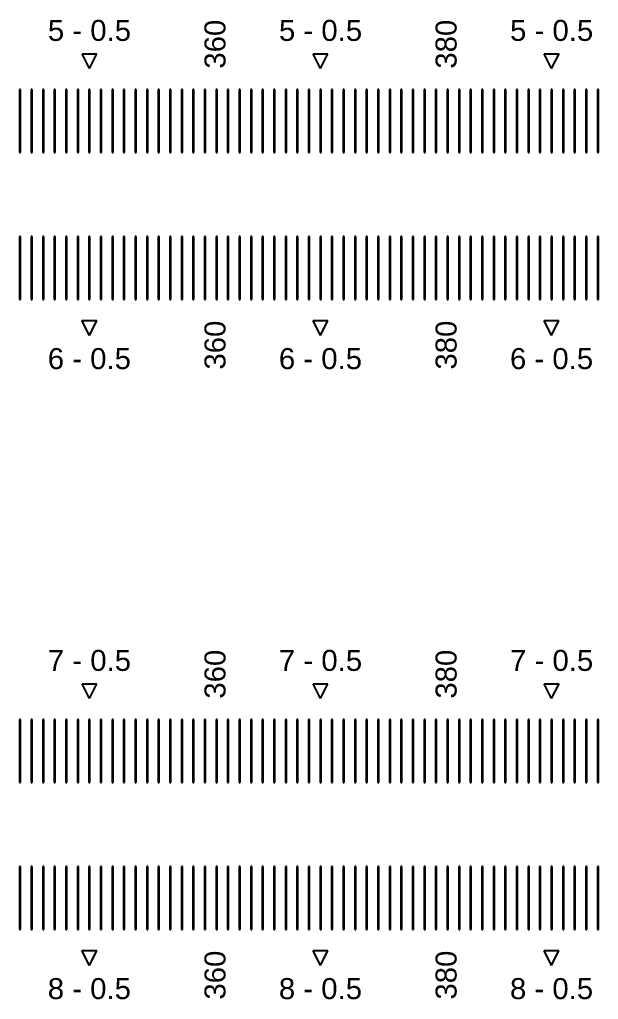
# Model space of a CAD drawing. Extents: x -24493 to 76507, y 84496 to 185496.
# Drawn here: x 26523.8 to 26799.3, y 114200.2 to 114666.7 of the extents above; entities that cross this region are included whole.
import ezdxf

# ---------------------------------------------------------------- set-up
doc = ezdxf.new("R2010")
doc.units = 13
doc.layers.add('CL - Label-1', color=120, linetype='Continuous')
doc.layers.add('CL - Label-2', color=132, linetype='Continuous')
doc.layers.add('CL - Sub-Micro', color=7, linetype='Continuous', true_color=0x47d1ff)
doc.styles.get("Standard").update_dxf_attribs({"font": 'arial.ttf'})

msp = doc.modelspace()

# ---------------------------------------------------------------- linework, layer by layer
at = {"layer": 'CL - Label-2'}
for p, q in [((26557.04, 114643.36), (26553.5, 114650.46)), ((26553.5, 114650.46), (26560.57, 114650.46)), ((26557.04, 114643.36), (26560.57, 114650.46)), ((26667.04, 114643.36), (26663.5, 114650.46)), ((26663.5, 114650.46), (26670.57, 114650.46)), ((26667.04, 114643.36), (26670.57, 114650.46)), ((26777.04, 114643.36), (26773.5, 114650.46)), ((26773.5, 114650.46), (26780.57, 114650.46)), ((26777.04, 114643.36), (26780.57, 114650.46)), ((26556.99, 114516.29), (26553.45, 114523.39)), ((26553.45, 114523.39), (26560.52, 114523.39)), ((26556.99, 114516.29), (26560.52, 114523.39)), ((26666.99, 114516.29), (26663.45, 114523.39)), ((26663.45, 114523.39), (26670.52, 114523.39)), ((26666.99, 114516.29), (26670.52, 114523.39)), ((26776.99, 114516.29), (26773.45, 114523.39)), ((26773.45, 114523.39), (26780.52, 114523.39)), ((26776.99, 114516.29), (26780.52, 114523.39)), ((26557.04, 114343.36), (26553.5, 114350.46)), ((26553.5, 114350.46), (26560.57, 114350.46)), ((26557.04, 114343.36), (26560.57, 114350.46)), ((26667.04, 114343.36), (26663.5, 114350.46)), ((26663.5, 114350.46), (26670.57, 114350.46)), ((26667.04, 114343.36), (26670.57, 114350.46)), ((26777.04, 114343.36), (26773.5, 114350.46)), ((26773.5, 114350.46), (26780.57, 114350.46)), ((26777.04, 114343.36), (26780.57, 114350.46)), ((26556.99, 114216.29), (26553.45, 114223.39)), ((26553.45, 114223.39), (26560.52, 114223.39)), ((26556.99, 114216.29), (26560.52, 114223.39)), ((26666.99, 114216.29), (26663.45, 114223.39)), ((26663.45, 114223.39), (26670.52, 114223.39)), ((26666.99, 114216.29), (26670.52, 114223.39)), ((26776.99, 114216.29), (26773.45, 114223.39)), ((26773.45, 114223.39), (26780.52, 114223.39)), ((26776.99, 114216.29), (26780.52, 114223.39))]:
    msp.add_line(p, q, dxfattribs=at)
at = {"layer": 'CL - Sub-Micro'}
for p, q in [((26523.79, 114633.36), (26523.79, 114603.36)), ((26524.29, 114633.36), (26523.79, 114633.36)), ((26524.29, 114603.36), (26524.29, 114633.36)), ((26529.29, 114633.36), (26529.29, 114603.36)), ((26529.79, 114633.36), (26529.29, 114633.36)), ((26529.79, 114603.36), (26529.79, 114633.36)), ((26534.79, 114633.36), (26534.79, 114603.36)), ((26535.29, 114633.36), (26534.79, 114633.36)), ((26535.29, 114603.36), (26535.29, 114633.36)), ((26540.29, 114633.36), (26540.29, 114603.36)), ((26540.79, 114633.36), (26540.29, 114633.36)), ((26540.79, 114603.36), (26540.79, 114633.36)), ((26545.79, 114633.36), (26545.79, 114603.36)), ((26546.29, 114633.36), (26545.79, 114633.36)), ((26546.29, 114603.36), (26546.29, 114633.36)), ((26551.29, 114633.36), (26551.29, 114603.36)), ((26551.79, 114633.36), (26551.29, 114633.36)), ((26551.79, 114603.36), (26551.79, 114633.36)), ((26556.79, 114633.36), (26556.79, 114603.36)), ((26557.29, 114633.36), (26556.79, 114633.36)), ((26557.29, 114603.36), (26557.29, 114633.36)), ((26562.29, 114633.36), (26562.29, 114603.36)), ((26562.79, 114633.36), (26562.29, 114633.36)), ((26562.79, 114603.36), (26562.79, 114633.36)), ((26567.79, 114633.36), (26567.79, 114603.36)), ((26568.29, 114633.36), (26567.79, 114633.36)), ((26568.29, 114603.36), (26568.29, 114633.36)), ((26573.29, 114633.36), (26573.29, 114603.36)), ((26573.79, 114633.36), (26573.29, 114633.36)), ((26573.79, 114603.36), (26573.79, 114633.36)), ((26578.79, 114633.36), (26578.79, 114603.36)), ((26579.29, 114633.36), (26578.79, 114633.36)), ((26579.29, 114603.36), (26579.29, 114633.36)), ((26584.29, 114633.36), (26584.29, 114603.36)), ((26584.79, 114633.36), (26584.29, 114633.36)), ((26584.79, 114603.36), (26584.79, 114633.36)), ((26589.79, 114633.36), (26589.79, 114603.36)), ((26590.29, 114633.36), (26589.79, 114633.36)), ((26590.29, 114603.36), (26590.29, 114633.36)), ((26595.29, 114633.36), (26595.29, 114603.36)), ((26595.79, 114633.36), (26595.29, 114633.36)), ((26595.79, 114603.36), (26595.79, 114633.36)), ((26600.79, 114633.36), (26600.79, 114603.36)), ((26601.29, 114633.36), (26600.79, 114633.36)), ((26601.29, 114603.36), (26601.29, 114633.36)), ((26606.29, 114633.36), (26606.29, 114603.36)), ((26606.79, 114633.36), (26606.29, 114633.36)), ((26606.79, 114603.36), (26606.79, 114633.36)), ((26611.79, 114633.36), (26611.79, 114603.36)), ((26612.29, 114633.36), (26611.79, 114633.36)), ((26612.29, 114603.36), (26612.29, 114633.36)), ((26617.29, 114633.36), (26617.29, 114603.36)), ((26617.79, 114633.36), (26617.29, 114633.36)), ((26617.79, 114603.36), (26617.79, 114633.36)), ((26622.79, 114633.36), (26622.79, 114603.36)), ((26623.29, 114633.36), (26622.79, 114633.36)), ((26623.29, 114603.36), (26623.29, 114633.36)), ((26628.29, 114633.36), (26628.29, 114603.36)), ((26628.79, 114633.36), (26628.29, 114633.36)), ((26628.79, 114603.36), (26628.79, 114633.36)), ((26633.79, 114633.36), (26633.79, 114603.36)), ((26634.29, 114633.36), (26633.79, 114633.36)), ((26634.29, 114603.36), (26634.29, 114633.36)), ((26639.29, 114633.36), (26639.29, 114603.36)), ((26639.79, 114633.36), (26639.29, 114633.36)), ((26639.79, 114603.36), (26639.79, 114633.36)), ((26644.79, 114633.36), (26644.79, 114603.36)), ((26645.29, 114633.36), (26644.79, 114633.36)), ((26645.29, 114603.36), (26645.29, 114633.36)), ((26650.29, 114633.36), (26650.29, 114603.36)), ((26650.79, 114633.36), (26650.29, 114633.36)), ((26650.79, 114603.36), (26650.79, 114633.36)), ((26655.79, 114633.36), (26655.79, 114603.36)), ((26656.29, 114633.36), (26655.79, 114633.36)), ((26656.29, 114603.36), (26656.29, 114633.36)), ((26661.29, 114633.36), (26661.29, 114603.36)), ((26661.79, 114633.36), (26661.29, 114633.36)), ((26661.79, 114603.36), (26661.79, 114633.36)), ((26666.79, 114633.36), (26666.79, 114603.36)), ((26667.29, 114633.36), (26666.79, 114633.36)), ((26667.29, 114603.36), (26667.29, 114633.36)), ((26672.29, 114633.36), (26672.29, 114603.36)), ((26672.79, 114633.36), (26672.29, 114633.36)), ((26672.79, 114603.36), (26672.79, 114633.36)), ((26677.79, 114633.36), (26677.79, 114603.36)), ((26678.29, 114633.36), (26677.79, 114633.36)), ((26678.29, 114603.36), (26678.29, 114633.36)), ((26683.29, 114633.36), (26683.29, 114603.36)), ((26683.79, 114633.36), (26683.29, 114633.36)), ((26683.79, 114603.36), (26683.79, 114633.36)), ((26688.79, 114633.36), (26688.79, 114603.36)), ((26689.29, 114633.36), (26688.79, 114633.36)), ((26689.29, 114603.36), (26689.29, 114633.36)), ((26694.29, 114633.36), (26694.29, 114603.36)), ((26694.79, 114633.36), (26694.29, 114633.36)), ((26694.79, 114603.36), (26694.79, 114633.36)), ((26699.79, 114633.36), (26699.79, 114603.36)), ((26700.29, 114633.36), (26699.79, 114633.36)), ((26700.29, 114603.36), (26700.29, 114633.36)), ((26705.29, 114633.36), (26705.29, 114603.36)), ((26705.79, 114633.36), (26705.29, 114633.36)), ((26705.79, 114603.36), (26705.79, 114633.36)), ((26710.79, 114633.36), (26710.79, 114603.36)), ((26711.29, 114633.36), (26710.79, 114633.36)), ((26711.29, 114603.36), (26711.29, 114633.36)), ((26716.29, 114633.36), (26716.29, 114603.36)), ((26716.79, 114633.36), (26716.29, 114633.36)), ((26716.79, 114603.36), (26716.79, 114633.36)), ((26721.79, 114633.36), (26721.79, 114603.36)), ((26722.29, 114633.36), (26721.79, 114633.36)), ((26722.29, 114603.36), (26722.29, 114633.36)), ((26727.29, 114633.36), (26727.29, 114603.36)), ((26727.79, 114633.36), (26727.29, 114633.36)), ((26727.79, 114603.36), (26727.79, 114633.36)), ((26732.79, 114633.36), (26732.79, 114603.36)), ((26733.29, 114633.36), (26732.79, 114633.36)), ((26733.29, 114603.36), (26733.29, 114633.36)), ((26738.29, 114633.36), (26738.29, 114603.36)), ((26738.79, 114633.36), (26738.29, 114633.36)), ((26738.79, 114603.36), (26738.79, 114633.36)), ((26743.79, 114633.36), (26743.79, 114603.36)), ((26744.29, 114633.36), (26743.79, 114633.36)), ((26744.29, 114603.36), (26744.29, 114633.36)), ((26749.29, 114633.36), (26749.29, 114603.36)), ((26749.79, 114633.36), (26749.29, 114633.36)), ((26749.79, 114603.36), (26749.79, 114633.36)), ((26754.79, 114633.36), (26754.79, 114603.36)), ((26755.29, 114633.36), (26754.79, 114633.36)), ((26755.29, 114603.36), (26755.29, 114633.36)), ((26760.29, 114633.36), (26760.29, 114603.36)), ((26760.79, 114633.36), (26760.29, 114633.36)), ((26760.79, 114603.36), (26760.79, 114633.36)), ((26765.79, 114633.36), (26765.79, 114603.36)), ((26766.29, 114633.36), (26765.79, 114633.36)), ((26766.29, 114603.36), (26766.29, 114633.36)), ((26771.29, 114633.36), (26771.29, 114603.36)), ((26771.79, 114633.36), (26771.29, 114633.36)), ((26771.79, 114603.36), (26771.79, 114633.36)), ((26776.79, 114633.36), (26776.79, 114603.36)), ((26777.29, 114633.36), (26776.79, 114633.36)), ((26777.29, 114603.36), (26777.29, 114633.36)), ((26782.29, 114633.36), (26782.29, 114603.36)), ((26782.79, 114633.36), (26782.29, 114633.36)), ((26782.79, 114603.36), (26782.79, 114633.36)), ((26787.79, 114633.36), (26787.79, 114603.36)), ((26788.29, 114633.36), (26787.79, 114633.36)), ((26788.29, 114603.36), (26788.29, 114633.36)), ((26793.29, 114633.36), (26793.29, 114603.36)), ((26793.79, 114633.36), (26793.29, 114633.36)), ((26793.79, 114603.36), (26793.79, 114633.36)), ((26798.79, 114633.36), (26798.79, 114603.36)), ((26799.29, 114633.36), (26798.79, 114633.36)), ((26799.29, 114603.36), (26799.29, 114633.36)), ((26523.79, 114603.36), (26524.29, 114603.36)), ((26529.29, 114603.36), (26529.79, 114603.36)), ((26534.79, 114603.36), (26535.29, 114603.36)), ((26540.29, 114603.36), (26540.79, 114603.36)), ((26545.79, 114603.36), (26546.29, 114603.36)), ((26551.29, 114603.36), (26551.79, 114603.36)), ((26556.79, 114603.36), (26557.29, 114603.36)), ((26562.29, 114603.36), (26562.79, 114603.36)), ((26567.79, 114603.36), (26568.29, 114603.36)), ((26573.29, 114603.36), (26573.79, 114603.36)), ((26578.79, 114603.36), (26579.29, 114603.36)), ((26584.29, 114603.36), (26584.79, 114603.36)), ((26589.79, 114603.36), (26590.29, 114603.36)), ((26595.29, 114603.36), (26595.79, 114603.36)), ((26600.79, 114603.36), (26601.29, 114603.36)), ((26606.29, 114603.36), (26606.79, 114603.36)), ((26611.79, 114603.36), (26612.29, 114603.36)), ((26617.29, 114603.36), (26617.79, 114603.36)), ((26622.79, 114603.36), (26623.29, 114603.36)), ((26628.29, 114603.36), (26628.79, 114603.36)), ((26633.79, 114603.36), (26634.29, 114603.36)), ((26639.29, 114603.36), (26639.79, 114603.36)), ((26644.79, 114603.36), (26645.29, 114603.36)), ((26650.29, 114603.36), (26650.79, 114603.36)), ((26655.79, 114603.36), (26656.29, 114603.36)), ((26661.29, 114603.36), (26661.79, 114603.36)), ((26666.79, 114603.36), (26667.29, 114603.36)), ((26672.29, 114603.36), (26672.79, 114603.36)), ((26677.79, 114603.36), (26678.29, 114603.36)), ((26683.29, 114603.36), (26683.79, 114603.36)), ((26688.79, 114603.36), (26689.29, 114603.36)), ((26694.29, 114603.36), (26694.79, 114603.36)), ((26699.79, 114603.36), (26700.29, 114603.36)), ((26705.29, 114603.36), (26705.79, 114603.36)), ((26710.79, 114603.36), (26711.29, 114603.36)), ((26716.29, 114603.36), (26716.79, 114603.36)), ((26721.79, 114603.36), (26722.29, 114603.36)), ((26727.29, 114603.36), (26727.79, 114603.36)), ((26732.79, 114603.36), (26733.29, 114603.36)), ((26738.29, 114603.36), (26738.79, 114603.36)), ((26743.79, 114603.36), (26744.29, 114603.36)), ((26749.29, 114603.36), (26749.79, 114603.36)), ((26754.79, 114603.36), (26755.29, 114603.36)), ((26760.29, 114603.36), (26760.79, 114603.36)), ((26765.79, 114603.36), (26766.29, 114603.36)), ((26771.29, 114603.36), (26771.79, 114603.36)), ((26776.79, 114603.36), (26777.29, 114603.36)), ((26782.29, 114603.36), (26782.79, 114603.36)), ((26787.79, 114603.36), (26788.29, 114603.36)), ((26793.29, 114603.36), (26793.79, 114603.36)), ((26798.79, 114603.36), (26799.29, 114603.36)), ((26523.79, 114563.36), (26523.79, 114533.36)), ((26524.29, 114563.36), (26523.79, 114563.36)), ((26524.29, 114533.36), (26524.29, 114563.36)), ((26529.29, 114563.36), (26529.29, 114533.36)), ((26529.79, 114563.36), (26529.29, 114563.36)), ((26529.79, 114533.36), (26529.79, 114563.36)), ((26534.79, 114563.36), (26534.79, 114533.36)), ((26535.29, 114563.36), (26534.79, 114563.36)), ((26535.29, 114533.36), (26535.29, 114563.36)), ((26540.29, 114563.36), (26540.29, 114533.36)), ((26540.79, 114563.36), (26540.29, 114563.36)), ((26540.79, 114533.36), (26540.79, 114563.36)), ((26545.79, 114563.36), (26545.79, 114533.36)), ((26546.29, 114563.36), (26545.79, 114563.36)), ((26546.29, 114533.36), (26546.29, 114563.36)), ((26551.29, 114563.36), (26551.29, 114533.36)), ((26551.79, 114563.36), (26551.29, 114563.36)), ((26551.79, 114533.36), (26551.79, 114563.36)), ((26556.79, 114563.36), (26556.79, 114533.36)), ((26557.29, 114563.36), (26556.79, 114563.36)), ((26557.29, 114533.36), (26557.29, 114563.36)), ((26562.29, 114563.36), (26562.29, 114533.36)), ((26562.79, 114563.36), (26562.29, 114563.36)), ((26562.79, 114533.36), (26562.79, 114563.36)), ((26567.79, 114563.36), (26567.79, 114533.36)), ((26568.29, 114563.36), (26567.79, 114563.36)), ((26568.29, 114533.36), (26568.29, 114563.36)), ((26573.29, 114563.36), (26573.29, 114533.36)), ((26573.79, 114563.36), (26573.29, 114563.36)), ((26573.79, 114533.36), (26573.79, 114563.36)), ((26578.79, 114563.36), (26578.79, 114533.36)), ((26579.29, 114563.36), (26578.79, 114563.36)), ((26579.29, 114533.36), (26579.29, 114563.36)), ((26584.29, 114563.36), (26584.29, 114533.36)), ((26584.79, 114563.36), (26584.29, 114563.36)), ((26584.79, 114533.36), (26584.79, 114563.36)), ((26589.79, 114563.36), (26589.79, 114533.36)), ((26590.29, 114563.36), (26589.79, 114563.36)), ((26590.29, 114533.36), (26590.29, 114563.36)), ((26595.29, 114563.36), (26595.29, 114533.36)), ((26595.79, 114563.36), (26595.29, 114563.36)), ((26595.79, 114533.36), (26595.79, 114563.36)), ((26600.79, 114563.36), (26600.79, 114533.36)), ((26601.29, 114563.36), (26600.79, 114563.36)), ((26601.29, 114533.36), (26601.29, 114563.36)), ((26606.29, 114563.36), (26606.29, 114533.36)), ((26606.79, 114563.36), (26606.29, 114563.36)), ((26606.79, 114533.36), (26606.79, 114563.36)), ((26611.79, 114563.36), (26611.79, 114533.36)), ((26612.29, 114563.36), (26611.79, 114563.36)), ((26612.29, 114533.36), (26612.29, 114563.36)), ((26617.29, 114563.36), (26617.29, 114533.36)), ((26617.79, 114563.36), (26617.29, 114563.36)), ((26617.79, 114533.36), (26617.79, 114563.36)), ((26622.79, 114563.36), (26622.79, 114533.36)), ((26623.29, 114563.36), (26622.79, 114563.36)), ((26623.29, 114533.36), (26623.29, 114563.36)), ((26628.29, 114563.36), (26628.29, 114533.36)), ((26628.79, 114563.36), (26628.29, 114563.36)), ((26628.79, 114533.36), (26628.79, 114563.36)), ((26633.79, 114563.36), (26633.79, 114533.36)), ((26634.29, 114563.36), (26633.79, 114563.36)), ((26634.29, 114533.36), (26634.29, 114563.36)), ((26639.29, 114563.36), (26639.29, 114533.36)), ((26639.79, 114563.36), (26639.29, 114563.36)), ((26639.79, 114533.36), (26639.79, 114563.36)), ((26644.79, 114563.36), (26644.79, 114533.36)), ((26645.29, 114563.36), (26644.79, 114563.36)), ((26645.29, 114533.36), (26645.29, 114563.36)), ((26650.29, 114563.36), (26650.29, 114533.36)), ((26650.79, 114563.36), (26650.29, 114563.36)), ((26650.79, 114533.36), (26650.79, 114563.36)), ((26655.79, 114563.36), (26655.79, 114533.36)), ((26656.29, 114563.36), (26655.79, 114563.36)), ((26656.29, 114533.36), (26656.29, 114563.36)), ((26661.29, 114563.36), (26661.29, 114533.36)), ((26661.79, 114563.36), (26661.29, 114563.36)), ((26661.79, 114533.36), (26661.79, 114563.36)), ((26666.79, 114563.36), (26666.79, 114533.36)), ((26667.29, 114563.36), (26666.79, 114563.36)), ((26667.29, 114533.36), (26667.29, 114563.36)), ((26672.29, 114563.36), (26672.29, 114533.36)), ((26672.79, 114563.36), (26672.29, 114563.36)), ((26672.79, 114533.36), (26672.79, 114563.36)), ((26677.79, 114563.36), (26677.79, 114533.36)), ((26678.29, 114563.36), (26677.79, 114563.36)), ((26678.29, 114533.36), (26678.29, 114563.36)), ((26683.29, 114563.36), (26683.29, 114533.36)), ((26683.79, 114563.36), (26683.29, 114563.36)), ((26683.79, 114533.36), (26683.79, 114563.36)), ((26688.79, 114563.36), (26688.79, 114533.36)), ((26689.29, 114563.36), (26688.79, 114563.36)), ((26689.29, 114533.36), (26689.29, 114563.36)), ((26694.29, 114563.36), (26694.29, 114533.36)), ((26694.79, 114563.36), (26694.29, 114563.36)), ((26694.79, 114533.36), (26694.79, 114563.36)), ((26699.79, 114563.36), (26699.79, 114533.36)), ((26700.29, 114563.36), (26699.79, 114563.36)), ((26700.29, 114533.36), (26700.29, 114563.36)), ((26705.29, 114563.36), (26705.29, 114533.36)), ((26705.79, 114563.36), (26705.29, 114563.36)), ((26705.79, 114533.36), (26705.79, 114563.36)), ((26710.79, 114563.36), (26710.79, 114533.36)), ((26711.29, 114563.36), (26710.79, 114563.36)), ((26711.29, 114533.36), (26711.29, 114563.36)), ((26716.29, 114563.36), (26716.29, 114533.36)), ((26716.79, 114563.36), (26716.29, 114563.36)), ((26716.79, 114533.36), (26716.79, 114563.36)), ((26721.79, 114563.36), (26721.79, 114533.36)), ((26722.29, 114563.36), (26721.79, 114563.36)), ((26722.29, 114533.36), (26722.29, 114563.36)), ((26727.29, 114563.36), (26727.29, 114533.36)), ((26727.79, 114563.36), (26727.29, 114563.36)), ((26727.79, 114533.36), (26727.79, 114563.36)), ((26732.79, 114563.36), (26732.79, 114533.36)), ((26733.29, 114563.36), (26732.79, 114563.36)), ((26733.29, 114533.36), (26733.29, 114563.36)), ((26738.29, 114563.36), (26738.29, 114533.36)), ((26738.79, 114563.36), (26738.29, 114563.36)), ((26738.79, 114533.36), (26738.79, 114563.36)), ((26743.79, 114563.36), (26743.79, 114533.36)), ((26744.29, 114563.36), (26743.79, 114563.36)), ((26744.29, 114533.36), (26744.29, 114563.36)), ((26749.29, 114563.36), (26749.29, 114533.36)), ((26749.79, 114563.36), (26749.29, 114563.36)), ((26749.79, 114533.36), (26749.79, 114563.36)), ((26754.79, 114563.36), (26754.79, 114533.36)), ((26755.29, 114563.36), (26754.79, 114563.36)), ((26755.29, 114533.36), (26755.29, 114563.36)), ((26760.29, 114563.36), (26760.29, 114533.36)), ((26760.79, 114563.36), (26760.29, 114563.36)), ((26760.79, 114533.36), (26760.79, 114563.36)), ((26765.79, 114563.36), (26765.79, 114533.36)), ((26766.29, 114563.36), (26765.79, 114563.36)), ((26766.29, 114533.36), (26766.29, 114563.36)), ((26771.29, 114563.36), (26771.29, 114533.36)), ((26771.79, 114563.36), (26771.29, 114563.36)), ((26771.79, 114533.36), (26771.79, 114563.36)), ((26776.79, 114563.36), (26776.79, 114533.36)), ((26777.29, 114563.36), (26776.79, 114563.36)), ((26777.29, 114533.36), (26777.29, 114563.36)), ((26782.29, 114563.36), (26782.29, 114533.36)), ((26782.79, 114563.36), (26782.29, 114563.36)), ((26782.79, 114533.36), (26782.79, 114563.36)), ((26787.79, 114563.36), (26787.79, 114533.36)), ((26788.29, 114563.36), (26787.79, 114563.36)), ((26788.29, 114533.36), (26788.29, 114563.36)), ((26793.29, 114563.36), (26793.29, 114533.36)), ((26793.79, 114563.36), (26793.29, 114563.36)), ((26793.79, 114533.36), (26793.79, 114563.36)), ((26798.79, 114563.36), (26798.79, 114533.36)), ((26799.29, 114563.36), (26798.79, 114563.36)), ((26799.29, 114533.36), (26799.29, 114563.36)), ((26523.79, 114533.36), (26524.29, 114533.36)), ((26529.29, 114533.36), (26529.79, 114533.36)), ((26534.79, 114533.36), (26535.29, 114533.36)), ((26540.29, 114533.36), (26540.79, 114533.36)), ((26545.79, 114533.36), (26546.29, 114533.36)), ((26551.29, 114533.36), (26551.79, 114533.36)), ((26556.79, 114533.36), (26557.29, 114533.36)), ((26562.29, 114533.36), (26562.79, 114533.36)), ((26567.79, 114533.36), (26568.29, 114533.36)), ((26573.29, 114533.36), (26573.79, 114533.36)), ((26578.79, 114533.36), (26579.29, 114533.36)), ((26584.29, 114533.36), (26584.79, 114533.36)), ((26589.79, 114533.36), (26590.29, 114533.36)), ((26595.29, 114533.36), (26595.79, 114533.36)), ((26600.79, 114533.36), (26601.29, 114533.36)), ((26606.29, 114533.36), (26606.79, 114533.36)), ((26611.79, 114533.36), (26612.29, 114533.36)), ((26617.29, 114533.36), (26617.79, 114533.36)), ((26622.79, 114533.36), (26623.29, 114533.36)), ((26628.29, 114533.36), (26628.79, 114533.36)), ((26633.79, 114533.36), (26634.29, 114533.36)), ((26639.29, 114533.36), (26639.79, 114533.36)), ((26644.79, 114533.36), (26645.29, 114533.36)), ((26650.29, 114533.36), (26650.79, 114533.36)), ((26655.79, 114533.36), (26656.29, 114533.36)), ((26661.29, 114533.36), (26661.79, 114533.36)), ((26666.79, 114533.36), (26667.29, 114533.36)), ((26672.29, 114533.36), (26672.79, 114533.36)), ((26677.79, 114533.36), (26678.29, 114533.36)), ((26683.29, 114533.36), (26683.79, 114533.36)), ((26688.79, 114533.36), (26689.29, 114533.36)), ((26694.29, 114533.36), (26694.79, 114533.36)), ((26699.79, 114533.36), (26700.29, 114533.36)), ((26705.29, 114533.36), (26705.79, 114533.36)), ((26710.79, 114533.36), (26711.29, 114533.36)), ((26716.29, 114533.36), (26716.79, 114533.36)), ((26721.79, 114533.36), (26722.29, 114533.36)), ((26727.29, 114533.36), (26727.79, 114533.36)), ((26732.79, 114533.36), (26733.29, 114533.36)), ((26738.29, 114533.36), (26738.79, 114533.36)), ((26743.79, 114533.36), (26744.29, 114533.36)), ((26749.29, 114533.36), (26749.79, 114533.36)), ((26754.79, 114533.36), (26755.29, 114533.36)), ((26760.29, 114533.36), (26760.79, 114533.36)), ((26765.79, 114533.36), (26766.29, 114533.36)), ((26771.29, 114533.36), (26771.79, 114533.36)), ((26776.79, 114533.36), (26777.29, 114533.36)), ((26782.29, 114533.36), (26782.79, 114533.36)), ((26787.79, 114533.36), (26788.29, 114533.36)), ((26793.29, 114533.36), (26793.79, 114533.36)), ((26798.79, 114533.36), (26799.29, 114533.36)), ((26523.79, 114333.36), (26523.79, 114303.36)), ((26524.29, 114333.36), (26523.79, 114333.36)), ((26524.29, 114303.36), (26524.29, 114333.36)), ((26529.29, 114333.36), (26529.29, 114303.36)), ((26529.79, 114333.36), (26529.29, 114333.36)), ((26529.79, 114303.36), (26529.79, 114333.36)), ((26534.79, 114333.36), (26534.79, 114303.36)), ((26535.29, 114333.36), (26534.79, 114333.36)), ((26535.29, 114303.36), (26535.29, 114333.36)), ((26540.29, 114333.36), (26540.29, 114303.36)), ((26540.79, 114333.36), (26540.29, 114333.36)), ((26540.79, 114303.36), (26540.79, 114333.36)), ((26545.79, 114333.36), (26545.79, 114303.36)), ((26546.29, 114333.36), (26545.79, 114333.36)), ((26546.29, 114303.36), (26546.29, 114333.36)), ((26551.29, 114333.36), (26551.29, 114303.36)), ((26551.79, 114333.36), (26551.29, 114333.36)), ((26551.79, 114303.36), (26551.79, 114333.36)), ((26556.79, 114333.36), (26556.79, 114303.36)), ((26557.29, 114333.36), (26556.79, 114333.36)), ((26557.29, 114303.36), (26557.29, 114333.36)), ((26562.29, 114333.36), (26562.29, 114303.36)), ((26562.79, 114333.36), (26562.29, 114333.36)), ((26562.79, 114303.36), (26562.79, 114333.36)), ((26567.79, 114333.36), (26567.79, 114303.36)), ((26568.29, 114333.36), (26567.79, 114333.36)), ((26568.29, 114303.36), (26568.29, 114333.36)), ((26573.29, 114333.36), (26573.29, 114303.36)), ((26573.79, 114333.36), (26573.29, 114333.36)), ((26573.79, 114303.36), (26573.79, 114333.36)), ((26578.79, 114333.36), (26578.79, 114303.36)), ((26579.29, 114333.36), (26578.79, 114333.36)), ((26579.29, 114303.36), (26579.29, 114333.36)), ((26584.29, 114333.36), (26584.29, 114303.36)), ((26584.79, 114333.36), (26584.29, 114333.36)), ((26584.79, 114303.36), (26584.79, 114333.36)), ((26589.79, 114333.36), (26589.79, 114303.36)), ((26590.29, 114333.36), (26589.79, 114333.36)), ((26590.29, 114303.36), (26590.29, 114333.36)), ((26595.29, 114333.36), (26595.29, 114303.36)), ((26595.79, 114333.36), (26595.29, 114333.36)), ((26595.79, 114303.36), (26595.79, 114333.36)), ((26600.79, 114333.36), (26600.79, 114303.36)), ((26601.29, 114333.36), (26600.79, 114333.36)), ((26601.29, 114303.36), (26601.29, 114333.36)), ((26606.29, 114333.36), (26606.29, 114303.36)), ((26606.79, 114333.36), (26606.29, 114333.36)), ((26606.79, 114303.36), (26606.79, 114333.36)), ((26611.79, 114333.36), (26611.79, 114303.36)), ((26612.29, 114333.36), (26611.79, 114333.36)), ((26612.29, 114303.36), (26612.29, 114333.36)), ((26617.29, 114333.36), (26617.29, 114303.36)), ((26617.79, 114333.36), (26617.29, 114333.36)), ((26617.79, 114303.36), (26617.79, 114333.36)), ((26622.79, 114333.36), (26622.79, 114303.36)), ((26623.29, 114333.36), (26622.79, 114333.36)), ((26623.29, 114303.36), (26623.29, 114333.36)), ((26628.29, 114333.36), (26628.29, 114303.36)), ((26628.79, 114333.36), (26628.29, 114333.36)), ((26628.79, 114303.36), (26628.79, 114333.36)), ((26633.79, 114333.36), (26633.79, 114303.36)), ((26634.29, 114333.36), (26633.79, 114333.36)), ((26634.29, 114303.36), (26634.29, 114333.36)), ((26639.29, 114333.36), (26639.29, 114303.36)), ((26639.79, 114333.36), (26639.29, 114333.36)), ((26639.79, 114303.36), (26639.79, 114333.36)), ((26644.79, 114333.36), (26644.79, 114303.36)), ((26645.29, 114333.36), (26644.79, 114333.36)), ((26645.29, 114303.36), (26645.29, 114333.36)), ((26650.29, 114333.36), (26650.29, 114303.36)), ((26650.79, 114333.36), (26650.29, 114333.36)), ((26650.79, 114303.36), (26650.79, 114333.36)), ((26655.79, 114333.36), (26655.79, 114303.36)), ((26656.29, 114333.36), (26655.79, 114333.36)), ((26656.29, 114303.36), (26656.29, 114333.36)), ((26661.29, 114333.36), (26661.29, 114303.36)), ((26661.79, 114333.36), (26661.29, 114333.36)), ((26661.79, 114303.36), (26661.79, 114333.36)), ((26666.79, 114333.36), (26666.79, 114303.36)), ((26667.29, 114333.36), (26666.79, 114333.36)), ((26667.29, 114303.36), (26667.29, 114333.36)), ((26672.29, 114333.36), (26672.29, 114303.36)), ((26672.79, 114333.36), (26672.29, 114333.36)), ((26672.79, 114303.36), (26672.79, 114333.36)), ((26677.79, 114333.36), (26677.79, 114303.36)), ((26678.29, 114333.36), (26677.79, 114333.36)), ((26678.29, 114303.36), (26678.29, 114333.36)), ((26683.29, 114333.36), (26683.29, 114303.36)), ((26683.79, 114333.36), (26683.29, 114333.36)), ((26683.79, 114303.36), (26683.79, 114333.36)), ((26688.79, 114333.36), (26688.79, 114303.36)), ((26689.29, 114333.36), (26688.79, 114333.36)), ((26689.29, 114303.36), (26689.29, 114333.36)), ((26694.29, 114333.36), (26694.29, 114303.36)), ((26694.79, 114333.36), (26694.29, 114333.36)), ((26694.79, 114303.36), (26694.79, 114333.36)), ((26699.79, 114333.36), (26699.79, 114303.36)), ((26700.29, 114333.36), (26699.79, 114333.36)), ((26700.29, 114303.36), (26700.29, 114333.36)), ((26705.29, 114333.36), (26705.29, 114303.36)), ((26705.79, 114333.36), (26705.29, 114333.36)), ((26705.79, 114303.36), (26705.79, 114333.36)), ((26710.79, 114333.36), (26710.79, 114303.36)), ((26711.29, 114333.36), (26710.79, 114333.36)), ((26711.29, 114303.36), (26711.29, 114333.36)), ((26716.29, 114333.36), (26716.29, 114303.36)), ((26716.79, 114333.36), (26716.29, 114333.36)), ((26716.79, 114303.36), (26716.79, 114333.36)), ((26721.79, 114333.36), (26721.79, 114303.36)), ((26722.29, 114333.36), (26721.79, 114333.36)), ((26722.29, 114303.36), (26722.29, 114333.36)), ((26727.29, 114333.36), (26727.29, 114303.36)), ((26727.79, 114333.36), (26727.29, 114333.36)), ((26727.79, 114303.36), (26727.79, 114333.36)), ((26732.79, 114333.36), (26732.79, 114303.36)), ((26733.29, 114333.36), (26732.79, 114333.36)), ((26733.29, 114303.36), (26733.29, 114333.36)), ((26738.29, 114333.36), (26738.29, 114303.36)), ((26738.79, 114333.36), (26738.29, 114333.36)), ((26738.79, 114303.36), (26738.79, 114333.36)), ((26743.79, 114333.36), (26743.79, 114303.36)), ((26744.29, 114333.36), (26743.79, 114333.36)), ((26744.29, 114303.36), (26744.29, 114333.36)), ((26749.29, 114333.36), (26749.29, 114303.36)), ((26749.79, 114333.36), (26749.29, 114333.36)), ((26749.79, 114303.36), (26749.79, 114333.36)), ((26754.79, 114333.36), (26754.79, 114303.36)), ((26755.29, 114333.36), (26754.79, 114333.36)), ((26755.29, 114303.36), (26755.29, 114333.36)), ((26760.29, 114333.36), (26760.29, 114303.36)), ((26760.79, 114333.36), (26760.29, 114333.36)), ((26760.79, 114303.36), (26760.79, 114333.36)), ((26765.79, 114333.36), (26765.79, 114303.36)), ((26766.29, 114333.36), (26765.79, 114333.36)), ((26766.29, 114303.36), (26766.29, 114333.36)), ((26771.29, 114333.36), (26771.29, 114303.36)), ((26771.79, 114333.36), (26771.29, 114333.36)), ((26771.79, 114303.36), (26771.79, 114333.36)), ((26776.79, 114333.36), (26776.79, 114303.36)), ((26777.29, 114333.36), (26776.79, 114333.36)), ((26777.29, 114303.36), (26777.29, 114333.36)), ((26782.29, 114333.36), (26782.29, 114303.36)), ((26782.79, 114333.36), (26782.29, 114333.36)), ((26782.79, 114303.36), (26782.79, 114333.36)), ((26787.79, 114333.36), (26787.79, 114303.36)), ((26788.29, 114333.36), (26787.79, 114333.36)), ((26788.29, 114303.36), (26788.29, 114333.36)), ((26793.29, 114333.36), (26793.29, 114303.36)), ((26793.79, 114333.36), (26793.29, 114333.36)), ((26793.79, 114303.36), (26793.79, 114333.36)), ((26798.79, 114333.36), (26798.79, 114303.36)), ((26799.29, 114333.36), (26798.79, 114333.36)), ((26799.29, 114303.36), (26799.29, 114333.36)), ((26523.79, 114303.36), (26524.29, 114303.36)), ((26529.29, 114303.36), (26529.79, 114303.36)), ((26534.79, 114303.36), (26535.29, 114303.36)), ((26540.29, 114303.36), (26540.79, 114303.36)), ((26545.79, 114303.36), (26546.29, 114303.36)), ((26551.29, 114303.36), (26551.79, 114303.36)), ((26556.79, 114303.36), (26557.29, 114303.36)), ((26562.29, 114303.36), (26562.79, 114303.36)), ((26567.79, 114303.36), (26568.29, 114303.36)), ((26573.29, 114303.36), (26573.79, 114303.36)), ((26578.79, 114303.36), (26579.29, 114303.36)), ((26584.29, 114303.36), (26584.79, 114303.36)), ((26589.79, 114303.36), (26590.29, 114303.36)), ((26595.29, 114303.36), (26595.79, 114303.36)), ((26600.79, 114303.36), (26601.29, 114303.36)), ((26606.29, 114303.36), (26606.79, 114303.36)), ((26611.79, 114303.36), (26612.29, 114303.36)), ((26617.29, 114303.36), (26617.79, 114303.36)), ((26622.79, 114303.36), (26623.29, 114303.36)), ((26628.29, 114303.36), (26628.79, 114303.36)), ((26633.79, 114303.36), (26634.29, 114303.36)), ((26639.29, 114303.36), (26639.79, 114303.36)), ((26644.79, 114303.36), (26645.29, 114303.36)), ((26650.29, 114303.36), (26650.79, 114303.36)), ((26655.79, 114303.36), (26656.29, 114303.36)), ((26661.29, 114303.36), (26661.79, 114303.36)), ((26666.79, 114303.36), (26667.29, 114303.36)), ((26672.29, 114303.36), (26672.79, 114303.36)), ((26677.79, 114303.36), (26678.29, 114303.36)), ((26683.29, 114303.36), (26683.79, 114303.36)), ((26688.79, 114303.36), (26689.29, 114303.36)), ((26694.29, 114303.36), (26694.79, 114303.36)), ((26699.79, 114303.36), (26700.29, 114303.36)), ((26705.29, 114303.36), (26705.79, 114303.36)), ((26710.79, 114303.36), (26711.29, 114303.36)), ((26716.29, 114303.36), (26716.79, 114303.36)), ((26721.79, 114303.36), (26722.29, 114303.36)), ((26727.29, 114303.36), (26727.79, 114303.36)), ((26732.79, 114303.36), (26733.29, 114303.36)), ((26738.29, 114303.36), (26738.79, 114303.36)), ((26743.79, 114303.36), (26744.29, 114303.36)), ((26749.29, 114303.36), (26749.79, 114303.36)), ((26754.79, 114303.36), (26755.29, 114303.36)), ((26760.29, 114303.36), (26760.79, 114303.36)), ((26765.79, 114303.36), (26766.29, 114303.36)), ((26771.29, 114303.36), (26771.79, 114303.36)), ((26776.79, 114303.36), (26777.29, 114303.36)), ((26782.29, 114303.36), (26782.79, 114303.36)), ((26787.79, 114303.36), (26788.29, 114303.36)), ((26793.29, 114303.36), (26793.79, 114303.36)), ((26798.79, 114303.36), (26799.29, 114303.36)), ((26523.79, 114263.36), (26523.79, 114233.36)), ((26524.29, 114263.36), (26523.79, 114263.36)), ((26524.29, 114233.36), (26524.29, 114263.36)), ((26529.29, 114263.36), (26529.29, 114233.36)), ((26529.79, 114263.36), (26529.29, 114263.36)), ((26529.79, 114233.36), (26529.79, 114263.36)), ((26534.79, 114263.36), (26534.79, 114233.36)), ((26535.29, 114263.36), (26534.79, 114263.36)), ((26535.29, 114233.36), (26535.29, 114263.36)), ((26540.29, 114263.36), (26540.29, 114233.36)), ((26540.79, 114263.36), (26540.29, 114263.36)), ((26540.79, 114233.36), (26540.79, 114263.36)), ((26545.79, 114263.36), (26545.79, 114233.36)), ((26546.29, 114263.36), (26545.79, 114263.36)), ((26546.29, 114233.36), (26546.29, 114263.36)), ((26551.29, 114263.36), (26551.29, 114233.36)), ((26551.79, 114263.36), (26551.29, 114263.36)), ((26551.79, 114233.36), (26551.79, 114263.36)), ((26556.79, 114263.36), (26556.79, 114233.36)), ((26557.29, 114263.36), (26556.79, 114263.36)), ((26557.29, 114233.36), (26557.29, 114263.36)), ((26562.29, 114263.36), (26562.29, 114233.36)), ((26562.79, 114263.36), (26562.29, 114263.36)), ((26562.79, 114233.36), (26562.79, 114263.36)), ((26567.79, 114263.36), (26567.79, 114233.36)), ((26568.29, 114263.36), (26567.79, 114263.36)), ((26568.29, 114233.36), (26568.29, 114263.36)), ((26573.29, 114263.36), (26573.29, 114233.36)), ((26573.79, 114263.36), (26573.29, 114263.36)), ((26573.79, 114233.36), (26573.79, 114263.36)), ((26578.79, 114263.36), (26578.79, 114233.36)), ((26579.29, 114263.36), (26578.79, 114263.36)), ((26579.29, 114233.36), (26579.29, 114263.36)), ((26584.29, 114263.36), (26584.29, 114233.36)), ((26584.79, 114263.36), (26584.29, 114263.36)), ((26584.79, 114233.36), (26584.79, 114263.36)), ((26589.79, 114263.36), (26589.79, 114233.36)), ((26590.29, 114263.36), (26589.79, 114263.36)), ((26590.29, 114233.36), (26590.29, 114263.36)), ((26595.29, 114263.36), (26595.29, 114233.36)), ((26595.79, 114263.36), (26595.29, 114263.36)), ((26595.79, 114233.36), (26595.79, 114263.36)), ((26600.79, 114263.36), (26600.79, 114233.36)), ((26601.29, 114263.36), (26600.79, 114263.36)), ((26601.29, 114233.36), (26601.29, 114263.36)), ((26606.29, 114263.36), (26606.29, 114233.36)), ((26606.79, 114263.36), (26606.29, 114263.36)), ((26606.79, 114233.36), (26606.79, 114263.36)), ((26611.79, 114263.36), (26611.79, 114233.36)), ((26612.29, 114263.36), (26611.79, 114263.36)), ((26612.29, 114233.36), (26612.29, 114263.36)), ((26617.29, 114263.36), (26617.29, 114233.36)), ((26617.79, 114263.36), (26617.29, 114263.36)), ((26617.79, 114233.36), (26617.79, 114263.36)), ((26622.79, 114263.36), (26622.79, 114233.36)), ((26623.29, 114263.36), (26622.79, 114263.36)), ((26623.29, 114233.36), (26623.29, 114263.36)), ((26628.29, 114263.36), (26628.29, 114233.36)), ((26628.79, 114263.36), (26628.29, 114263.36)), ((26628.79, 114233.36), (26628.79, 114263.36)), ((26633.79, 114263.36), (26633.79, 114233.36)), ((26634.29, 114263.36), (26633.79, 114263.36)), ((26634.29, 114233.36), (26634.29, 114263.36)), ((26639.29, 114263.36), (26639.29, 114233.36)), ((26639.79, 114263.36), (26639.29, 114263.36)), ((26639.79, 114233.36), (26639.79, 114263.36)), ((26644.79, 114263.36), (26644.79, 114233.36)), ((26645.29, 114263.36), (26644.79, 114263.36)), ((26645.29, 114233.36), (26645.29, 114263.36)), ((26650.29, 114263.36), (26650.29, 114233.36)), ((26650.79, 114263.36), (26650.29, 114263.36)), ((26650.79, 114233.36), (26650.79, 114263.36)), ((26655.79, 114263.36), (26655.79, 114233.36)), ((26656.29, 114263.36), (26655.79, 114263.36)), ((26656.29, 114233.36), (26656.29, 114263.36)), ((26661.29, 114263.36), (26661.29, 114233.36)), ((26661.79, 114263.36), (26661.29, 114263.36)), ((26661.79, 114233.36), (26661.79, 114263.36)), ((26666.79, 114263.36), (26666.79, 114233.36)), ((26667.29, 114263.36), (26666.79, 114263.36)), ((26667.29, 114233.36), (26667.29, 114263.36)), ((26672.29, 114263.36), (26672.29, 114233.36)), ((26672.79, 114263.36), (26672.29, 114263.36)), ((26672.79, 114233.36), (26672.79, 114263.36)), ((26677.79, 114263.36), (26677.79, 114233.36)), ((26678.29, 114263.36), (26677.79, 114263.36)), ((26678.29, 114233.36), (26678.29, 114263.36)), ((26683.29, 114263.36), (26683.29, 114233.36)), ((26683.79, 114263.36), (26683.29, 114263.36)), ((26683.79, 114233.36), (26683.79, 114263.36)), ((26688.79, 114263.36), (26688.79, 114233.36)), ((26689.29, 114263.36), (26688.79, 114263.36)), ((26689.29, 114233.36), (26689.29, 114263.36)), ((26694.29, 114263.36), (26694.29, 114233.36)), ((26694.79, 114263.36), (26694.29, 114263.36)), ((26694.79, 114233.36), (26694.79, 114263.36)), ((26699.79, 114263.36), (26699.79, 114233.36)), ((26700.29, 114263.36), (26699.79, 114263.36)), ((26700.29, 114233.36), (26700.29, 114263.36)), ((26705.29, 114263.36), (26705.29, 114233.36)), ((26705.79, 114263.36), (26705.29, 114263.36)), ((26705.79, 114233.36), (26705.79, 114263.36)), ((26710.79, 114263.36), (26710.79, 114233.36)), ((26711.29, 114263.36), (26710.79, 114263.36)), ((26711.29, 114233.36), (26711.29, 114263.36)), ((26716.29, 114263.36), (26716.29, 114233.36)), ((26716.79, 114263.36), (26716.29, 114263.36)), ((26716.79, 114233.36), (26716.79, 114263.36)), ((26721.79, 114263.36), (26721.79, 114233.36)), ((26722.29, 114263.36), (26721.79, 114263.36)), ((26722.29, 114233.36), (26722.29, 114263.36)), ((26727.29, 114263.36), (26727.29, 114233.36)), ((26727.79, 114263.36), (26727.29, 114263.36)), ((26727.79, 114233.36), (26727.79, 114263.36)), ((26732.79, 114263.36), (26732.79, 114233.36)), ((26733.29, 114263.36), (26732.79, 114263.36)), ((26733.29, 114233.36), (26733.29, 114263.36)), ((26738.29, 114263.36), (26738.29, 114233.36)), ((26738.79, 114263.36), (26738.29, 114263.36)), ((26738.79, 114233.36), (26738.79, 114263.36)), ((26743.79, 114263.36), (26743.79, 114233.36)), ((26744.29, 114263.36), (26743.79, 114263.36)), ((26744.29, 114233.36), (26744.29, 114263.36)), ((26749.29, 114263.36), (26749.29, 114233.36)), ((26749.79, 114263.36), (26749.29, 114263.36)), ((26749.79, 114233.36), (26749.79, 114263.36)), ((26754.79, 114263.36), (26754.79, 114233.36)), ((26755.29, 114263.36), (26754.79, 114263.36)), ((26755.29, 114233.36), (26755.29, 114263.36)), ((26760.29, 114263.36), (26760.29, 114233.36)), ((26760.79, 114263.36), (26760.29, 114263.36)), ((26760.79, 114233.36), (26760.79, 114263.36)), ((26765.79, 114263.36), (26765.79, 114233.36)), ((26766.29, 114263.36), (26765.79, 114263.36)), ((26766.29, 114233.36), (26766.29, 114263.36)), ((26771.29, 114263.36), (26771.29, 114233.36)), ((26771.79, 114263.36), (26771.29, 114263.36)), ((26771.79, 114233.36), (26771.79, 114263.36)), ((26776.79, 114263.36), (26776.79, 114233.36)), ((26777.29, 114263.36), (26776.79, 114263.36)), ((26777.29, 114233.36), (26777.29, 114263.36)), ((26782.29, 114263.36), (26782.29, 114233.36)), ((26782.79, 114263.36), (26782.29, 114263.36)), ((26782.79, 114233.36), (26782.79, 114263.36)), ((26787.79, 114263.36), (26787.79, 114233.36)), ((26788.29, 114263.36), (26787.79, 114263.36)), ((26788.29, 114233.36), (26788.29, 114263.36)), ((26793.29, 114263.36), (26793.29, 114233.36)), ((26793.79, 114263.36), (26793.29, 114263.36)), ((26793.79, 114233.36), (26793.79, 114263.36)), ((26798.79, 114263.36), (26798.79, 114233.36)), ((26799.29, 114263.36), (26798.79, 114263.36)), ((26799.29, 114233.36), (26799.29, 114263.36)), ((26523.79, 114233.36), (26524.29, 114233.36)), ((26529.29, 114233.36), (26529.79, 114233.36)), ((26534.79, 114233.36), (26535.29, 114233.36)), ((26540.29, 114233.36), (26540.79, 114233.36)), ((26545.79, 114233.36), (26546.29, 114233.36)), ((26551.29, 114233.36), (26551.79, 114233.36)), ((26556.79, 114233.36), (26557.29, 114233.36)), ((26562.29, 114233.36), (26562.79, 114233.36)), ((26567.79, 114233.36), (26568.29, 114233.36)), ((26573.29, 114233.36), (26573.79, 114233.36)), ((26578.79, 114233.36), (26579.29, 114233.36)), ((26584.29, 114233.36), (26584.79, 114233.36)), ((26589.79, 114233.36), (26590.29, 114233.36)), ((26595.29, 114233.36), (26595.79, 114233.36)), ((26600.79, 114233.36), (26601.29, 114233.36)), ((26606.29, 114233.36), (26606.79, 114233.36)), ((26611.79, 114233.36), (26612.29, 114233.36)), ((26617.29, 114233.36), (26617.79, 114233.36)), ((26622.79, 114233.36), (26623.29, 114233.36)), ((26628.29, 114233.36), (26628.79, 114233.36)), ((26633.79, 114233.36), (26634.29, 114233.36)), ((26639.29, 114233.36), (26639.79, 114233.36)), ((26644.79, 114233.36), (26645.29, 114233.36)), ((26650.29, 114233.36), (26650.79, 114233.36)), ((26655.79, 114233.36), (26656.29, 114233.36)), ((26661.29, 114233.36), (26661.79, 114233.36)), ((26666.79, 114233.36), (26667.29, 114233.36)), ((26672.29, 114233.36), (26672.79, 114233.36)), ((26677.79, 114233.36), (26678.29, 114233.36)), ((26683.29, 114233.36), (26683.79, 114233.36)), ((26688.79, 114233.36), (26689.29, 114233.36)), ((26694.29, 114233.36), (26694.79, 114233.36)), ((26699.79, 114233.36), (26700.29, 114233.36)), ((26705.29, 114233.36), (26705.79, 114233.36)), ((26710.79, 114233.36), (26711.29, 114233.36)), ((26716.29, 114233.36), (26716.79, 114233.36)), ((26721.79, 114233.36), (26722.29, 114233.36)), ((26727.29, 114233.36), (26727.79, 114233.36)), ((26732.79, 114233.36), (26733.29, 114233.36)), ((26738.29, 114233.36), (26738.79, 114233.36)), ((26743.79, 114233.36), (26744.29, 114233.36)), ((26749.29, 114233.36), (26749.79, 114233.36)), ((26754.79, 114233.36), (26755.29, 114233.36)), ((26760.29, 114233.36), (26760.79, 114233.36)), ((26765.79, 114233.36), (26766.29, 114233.36)), ((26771.29, 114233.36), (26771.79, 114233.36)), ((26776.79, 114233.36), (26777.29, 114233.36)), ((26782.29, 114233.36), (26782.79, 114233.36)), ((26787.79, 114233.36), (26788.29, 114233.36)), ((26793.29, 114233.36), (26793.79, 114233.36)), ((26798.79, 114233.36), (26799.29, 114233.36))]:
    msp.add_line(p, q, dxfattribs=at)

# ---------------------------------------------------------------- texts
at = {"layer": 'CL - Label-1', "char_height": 10, "rotation": 90}
for s, insert, attachment_point in [('360', (26611.79, 114643.36), 1), ('380', (26721.79, 114643.36), 1), ('360', (26611.79, 114523.36), 3), ('380', (26721.79, 114523.36), 3), ('360', (26611.79, 114343.36), 1), ('380', (26721.79, 114343.36), 1), ('360', (26611.79, 114223.36), 3), ('380', (26721.79, 114223.36), 3)]:
    msp.add_mtext_dynamic_manual_height_columns(s, width=21.565, gutter_width=12.5, heights=[8.55], dxfattribs=dict(at, insert=insert, attachment_point=attachment_point))
at = {"layer": 'CL - Label-2', "char_height": 10}
for s, insert, attachment_point in [('5 - 0.5', (26557.04, 114656.44), 8), ('5 - 0.5', (26667.04, 114656.44), 8), ('5 - 0.5', (26777.04, 114656.44), 8), ('6 - 0.5', (26556.99, 114510.29), 2), ('6 - 0.5', (26666.99, 114510.29), 2), ('6 - 0.5', (26776.99, 114510.29), 2), ('7 - 0.5', (26557.04, 114356.44), 8), ('7 - 0.5', (26667.04, 114356.44), 8), ('7 - 0.5', (26777.04, 114356.44), 8), ('8 - 0.5', (26556.99, 114210.29), 2), ('8 - 0.5', (26666.99, 114210.29), 2), ('8 - 0.5', (26776.99, 114210.29), 2)]:
    msp.add_mtext_dynamic_manual_height_columns(s, width=52.3045, gutter_width=12.5, heights=[18.11], dxfattribs=dict(at, insert=insert, attachment_point=attachment_point))

doc.saveas('drawing.dxf')
